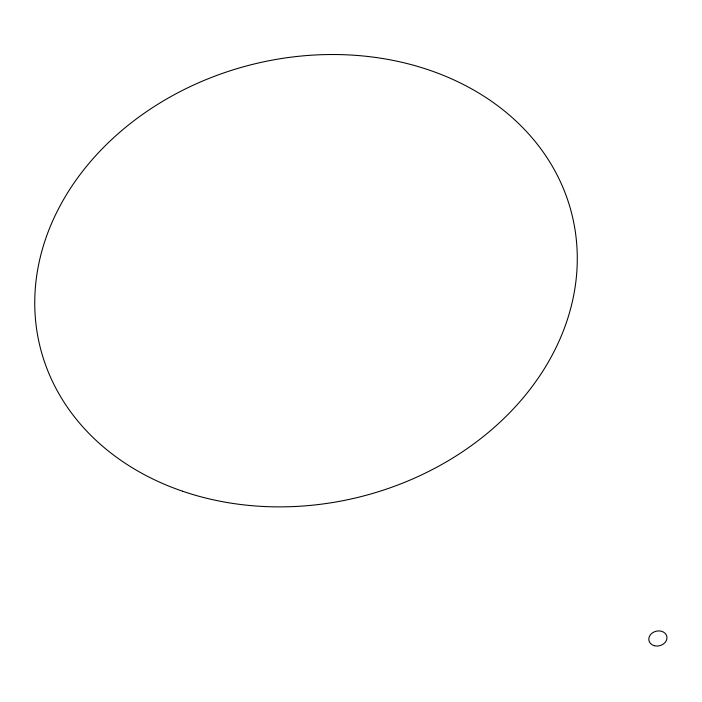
<?xml version="1.0" encoding="UTF-8"?>
<svg xmlns="http://www.w3.org/2000/svg" width="702" height="702" viewBox="0 0 702 702"><rect width="100%" height="100%" fill="white"/><g stroke="black" fill="none" stroke-linecap="round" stroke-linejoin="round"><path stroke-width="1.05" d="M654.439 645.735A9.179 7.459 -14.1 0 0 666.891 636.74A9.179 7.459 -14.1 0 0 652.333 632.958A9.179 7.459 -14.1 0 0 654.439 645.735M182.511 491.198A274.034 222.815 -14.1 0 0 576.93 247.104A274.034 222.815 -14.1 0 0 158.599 103.791A274.034 222.815 -14.1 0 0 182.511 491.198"/></g></svg>
